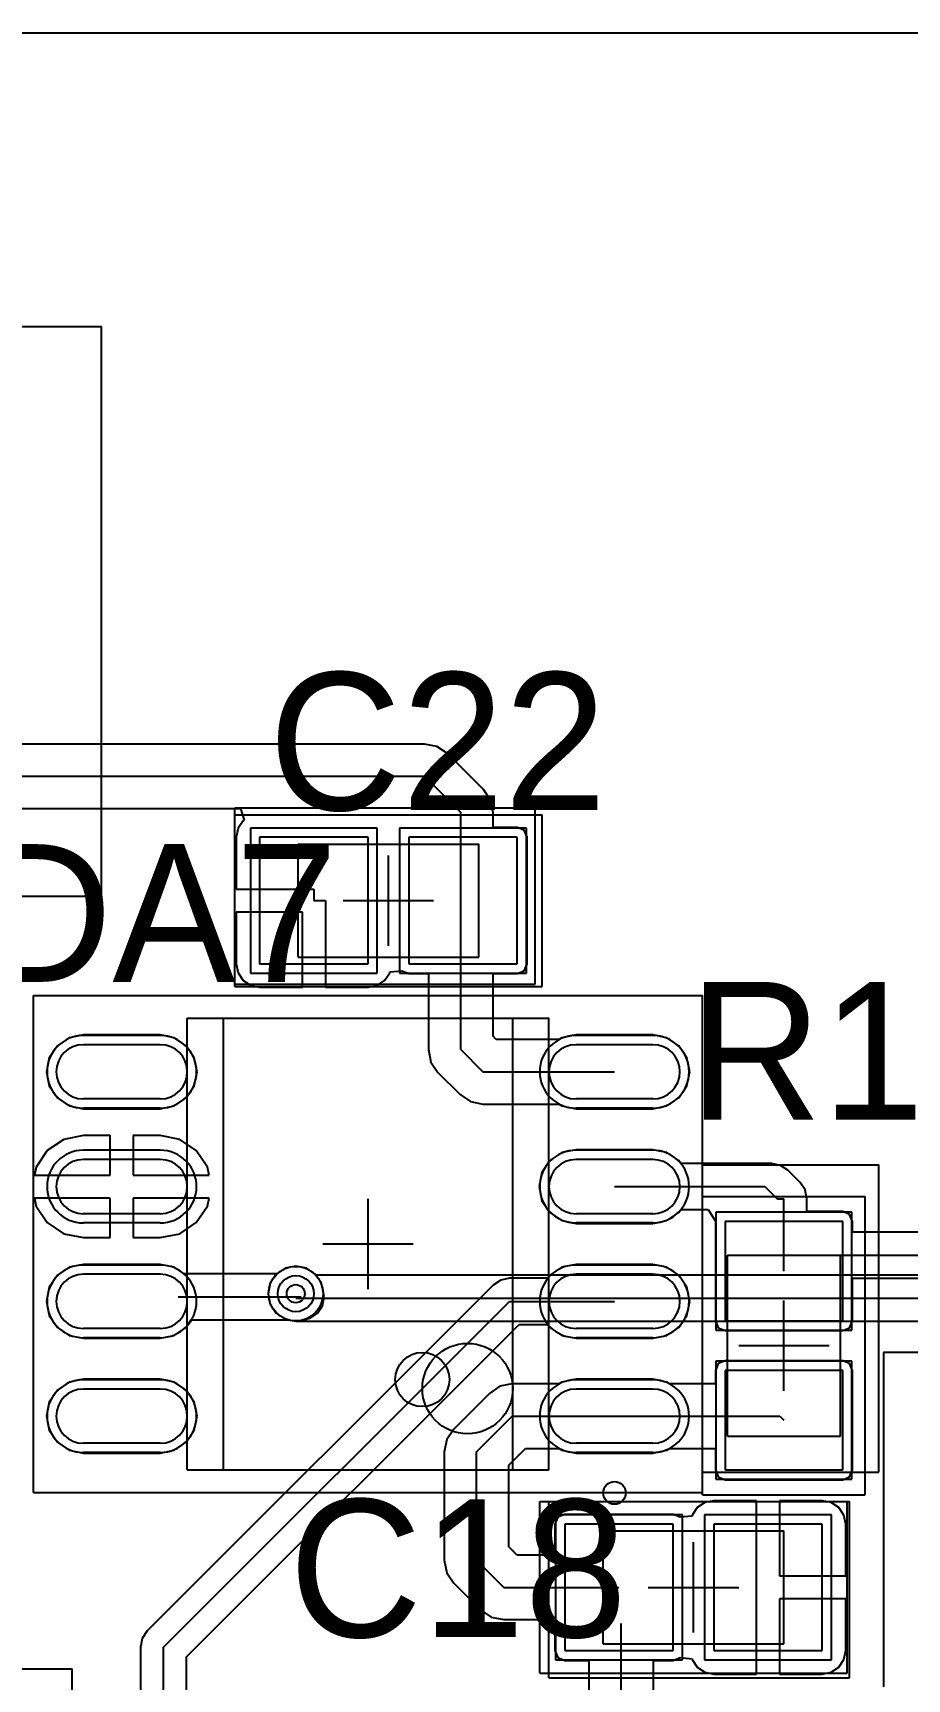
# Model space of a CAD drawing. Header units: millimetres. Extents: x 33 to 142, y 42 to 97.
# Drawn here: x 82.09 to 91.76, y 78.19 to 96.4 of the extents above; entities that cross this region are included whole.
import ezdxf

# ---------------------------------------------------------------- set-up
doc = ezdxf.new("R2010")
doc.units = ezdxf.units.MM
for name, color, linetype in [('BottomLayer', 5, 'Continuous'), ('BottomSolder', 6, 'Continuous'), ('Mechanical13', 56, 'Continuous'), ('Mechanical15', 56, 'Continuous'), ('MultiLayer', 9, 'Continuous'), ('TopLayer', 1, 'Continuous'), ('TopOverlay', 2, 'Continuous'), ('TopPaste', 8, 'Continuous'), ('TopSolder', 216, 'Continuous'), ('ViaHoleLayer', 16, 'Continuous')]:
    doc.layers.add(name, color=color, linetype=linetype)

msp = doc.modelspace()

# ---------------------------------------------------------------- linework, layer by layer
at = {"layer": 'BottomLayer'}
for p, q in [((39.275, 96.4), (94.9, 96.4)), ((84.883, 82.733), (84.784, 82.666)), ((85, 82.756), (84.883, 82.733)), ((85.117, 82.733), (85, 82.756)), ((85.216, 82.666), (85.117, 82.733)), ((84.717, 82.567), (84.694, 82.45)), ((84.784, 82.666), (84.717, 82.567)), ((85.224, 82.655), (85.216, 82.666)), ((94.9, 82.655), (85.224, 82.655)), ((84.694, 82.45), (84.717, 82.333)), ((84.717, 82.333), (84.784, 82.234)), ((85, 82.4), (110.9, 82.4)), ((84.784, 82.234), (84.883, 82.167)), ((84.883, 82.167), (85, 82.144)), ((85, 82.144), (85.005, 82.145)), ((85.005, 82.145), (94.9, 82.145)), ((92.608, 81.8), (91.5, 81.8)), ((91.5, 81.8), (91.5, 78.1)), ((92.608, 81.8), (91.5, 81.8)), ((91.5, 81.8), (91.5, 78.1))]:
    msp.add_line(p, q, dxfattribs=at)
msp.add_circle((85, 82.45), 0.2, dxfattribs=at)
at = {"layer": 'BottomSolder'}
msp.add_circle((85, 82.45), 0.302, dxfattribs=at)
at = {"layer": 'Mechanical13'}
for p, q in [((85.025, 87.425), (87.025, 87.425)), ((85.025, 86.175), (85.025, 87.425)), ((87.025, 86.175), (87.025, 87.425)), ((85.025, 86.175), (87.025, 86.175)), ((83.8, 80.5), (83.8, 85.5)), ((83.8, 85.5), (87.8, 85.5)), ((87.8, 80.5), (87.8, 85.5)), ((89.775, 80.875), (89.775, 82.875)), ((89.775, 82.875), (91.025, 82.875)), ((91.025, 80.875), (91.025, 82.875)), ((89.775, 80.875), (91.025, 80.875)), ((83.8, 80.5), (87.8, 80.5)), ((88.4, 79.825), (90.4, 79.825)), ((88.4, 78.575), (88.4, 79.825)), ((90.4, 78.575), (90.4, 79.825)), ((88.4, 78.575), (90.4, 78.575))]:
    msp.add_line(p, q, dxfattribs=at)
msp.add_circle((86.9, 81.4), 0.5, dxfattribs=at)
at = {"layer": 'Mechanical15'}
for p, q in [((73.75, 93.15), (82.85, 93.15)), ((82.85, 86.85), (82.85, 93.15)), ((84.325, 87.75), (87.725, 87.75)), ((84.325, 85.85), (84.325, 87.75)), ((87.725, 85.85), (87.725, 87.75)), ((86.025, 86.3), (86.025, 87.3)), ((73.75, 86.85), (82.85, 86.85)), ((85.525, 86.8), (86.525, 86.8)), ((84.325, 85.85), (87.725, 85.85)), ((82.1, 80.25), (82.1, 85.75)), ((82.1, 85.75), (89.5, 85.75)), ((89.5, 80.25), (89.5, 85.75)), ((85.8, 82.5), (85.8, 83.5)), ((89.5, 80.225), (89.5, 83.525)), ((89.5, 83.525), (91.3, 83.525)), ((91.3, 80.225), (91.3, 83.525)), ((85.3, 83), (86.3, 83)), ((90.4, 81.375), (90.4, 82.375)), ((89.9, 81.875), (90.9, 81.875)), ((82.1, 80.25), (89.5, 80.25)), ((87.7, 80.15), (91.1, 80.15)), ((87.7, 78.25), (87.7, 80.15)), ((89.5, 80.225), (91.3, 80.225)), ((91.1, 78.25), (91.1, 80.15)), ((89.4, 78.7), (89.4, 79.7)), ((88.9, 79.2), (89.9, 79.2)), ((75.125, 78.3), (82.525, 78.3)), ((82.525, 72.8), (82.525, 78.3)), ((87.7, 78.25), (91.1, 78.25))]:
    msp.add_line(p, q, dxfattribs=at)
at = {"layer": 'MultiLayer'}
msp.add_circle((85, 82.45), 0.2, dxfattribs=at)
at = {"layer": 'TopLayer'}
for p, q in [((39.275, 96.4), (94.9, 96.4)), ((86.425, 88.532), (79.676, 88.532)), ((86.562, 88.505), (86.425, 88.532)), ((86.677, 88.427), (86.562, 88.505)), ((87.077, 88.027), (86.677, 88.427)), ((79.525, 88.175), (86.425, 88.175)), ((86.425, 88.175), (86.825, 87.775)), ((87.155, 87.912), (87.077, 88.027)), ((79.682, 87.818), (84.39, 87.818)), ((84.39, 87.818), (84.429, 87.691)), ((87.182, 87.775), (87.155, 87.912)), ((84.417, 87.683), (84.361, 87.599)), ((84.429, 87.691), (84.417, 87.683)), ((86.825, 85.15), (86.825, 87.775)), ((87.182, 87.608), (87.182, 87.775)), ((84.361, 87.599), (84.341, 87.5)), ((84.341, 87.5), (84.341, 86.927)), ((85.8, 87.5), (84.6, 87.5)), ((84.6, 87.5), (84.6, 86.1)), ((85.8, 86.1), (85.8, 87.5)), ((87.45, 87.5), (86.25, 87.5)), ((86.25, 87.5), (86.25, 86.1)), ((87.45, 87.608), (87.182, 87.608)), ((87.527, 87.577), (87.45, 87.608)), ((87.45, 86.1), (87.45, 87.5)), ((87.558, 87.5), (87.527, 87.577)), ((87.558, 86.1), (87.558, 87.5)), ((84.341, 86.927), (85.2, 86.927)), ((85.2, 86.927), (85.2, 86.8)), ((85.2, 86.8), (85.327, 86.8)), ((85.327, 86.8), (85.327, 85.841)), ((85.073, 86.673), (84.341, 86.673)), ((84.341, 86.673), (84.341, 86.1)), ((85.073, 85.841), (85.073, 86.673)), ((84.341, 86.1), (84.361, 86.001)), ((84.361, 86.001), (84.417, 85.917)), ((84.6, 86.1), (85.8, 86.1)), ((85.983, 85.917), (86.039, 86.001)), ((86.039, 86.001), (86.041, 86.011)), ((86.041, 86.011), (86.173, 86.024)), ((86.173, 86.024), (86.173, 86.023)), ((86.173, 86.023), (86.25, 85.992)), ((86.25, 86.1), (87.45, 86.1)), ((86.25, 85.992), (86.468, 85.992)), ((86.468, 85.992), (86.468, 85.15)), ((87.182, 85.298), (87.182, 85.992)), ((87.182, 85.992), (87.45, 85.992)), ((87.45, 85.992), (87.527, 86.023)), ((87.527, 86.023), (87.558, 86.1)), ((84.417, 85.917), (84.501, 85.861)), ((84.501, 85.861), (84.6, 85.841)), ((84.6, 85.841), (85.073, 85.841)), ((85.327, 85.841), (85.8, 85.841)), ((85.8, 85.841), (85.899, 85.861)), ((85.899, 85.861), (85.983, 85.917)), ((82.494, 85.282), (82.362, 85.193)), ((82.65, 85.313), (82.494, 85.282)), ((83.5, 85.313), (82.65, 85.313)), ((83.656, 85.282), (83.5, 85.313)), ((83.788, 85.193), (83.656, 85.282)), ((87.218, 85.262), (87.182, 85.298)), ((87.914, 85.262), (87.218, 85.262)), ((87.944, 85.282), (87.914, 85.262)), ((88.1, 85.313), (87.944, 85.282)), ((88.95, 85.313), (88.1, 85.313)), ((89.106, 85.282), (88.95, 85.313)), ((89.238, 85.193), (89.106, 85.282)), ((82.362, 85.193), (82.273, 85.061)), ((83.5, 85.205), (82.65, 85.205)), ((83.877, 85.061), (83.788, 85.193)), ((86.468, 85.15), (86.495, 85.013)), ((86.825, 85.15), (87.07, 84.905)), ((88.95, 85.205), (88.1, 85.205)), ((89.327, 85.061), (89.238, 85.193)), ((82.273, 85.061), (82.242, 84.905)), ((82.242, 84.905), (82.273, 84.749)), ((83.908, 84.905), (83.877, 85.061)), ((83.877, 84.749), (83.908, 84.905)), ((86.495, 85.013), (86.573, 84.898)), ((86.573, 84.898), (86.818, 84.653)), ((87.07, 84.905), (88.525, 84.905)), ((89.358, 84.905), (89.327, 85.061)), ((89.327, 84.749), (89.358, 84.905)), ((82.273, 84.749), (82.362, 84.617)), ((83.788, 84.617), (83.877, 84.749)), ((89.238, 84.617), (89.327, 84.749)), ((82.362, 84.617), (82.494, 84.528)), ((82.494, 84.528), (82.65, 84.497)), ((83.5, 84.605), (82.65, 84.605)), ((83.5, 84.497), (83.656, 84.528)), ((83.656, 84.528), (83.788, 84.617)), ((86.818, 84.653), (86.933, 84.575)), ((86.933, 84.575), (87.07, 84.548)), ((87.07, 84.548), (87.914, 84.548)), ((87.914, 84.548), (87.944, 84.528)), ((87.944, 84.528), (88.1, 84.497)), ((88.95, 84.605), (88.1, 84.605)), ((88.95, 84.497), (89.106, 84.528)), ((89.106, 84.528), (89.238, 84.617)), ((82.65, 84.497), (83.5, 84.497)), ((88.1, 84.497), (88.95, 84.497)), ((82.434, 84.157), (82.251, 84.034)), ((82.65, 84.2), (82.434, 84.157)), ((82.948, 84.2), (82.65, 84.2)), ((82.948, 83.762), (82.948, 84.2)), ((83.5, 84.2), (83.202, 84.2)), ((83.202, 84.2), (83.202, 83.762)), ((83.716, 84.157), (83.5, 84.2)), ((83.899, 84.034), (83.716, 84.157)), ((82.251, 84.034), (82.128, 83.851)), ((84.022, 83.851), (83.899, 84.034)), ((87.944, 84.012), (87.812, 83.923)), ((88.1, 84.043), (87.944, 84.012)), ((88.95, 84.043), (88.1, 84.043)), ((89.106, 84.012), (88.95, 84.043)), ((89.238, 83.923), (89.106, 84.012)), ((82.128, 83.851), (82.11, 83.762)), ((83.5, 83.935), (82.65, 83.935)), ((84.04, 83.762), (84.022, 83.851)), ((87.723, 83.791), (87.692, 83.635)), ((87.812, 83.923), (87.723, 83.791)), ((88.95, 83.935), (88.1, 83.935)), ((89.261, 83.89), (89.238, 83.923)), ((90.265, 83.89), (89.261, 83.89)), ((90.363, 83.87), (90.265, 83.89)), ((90.445, 83.815), (90.363, 83.87)), ((90.58, 83.68), (90.445, 83.815)), ((82.11, 83.762), (82.948, 83.762)), ((83.202, 83.762), (84.04, 83.762)), ((87.692, 83.635), (87.723, 83.479)), ((88.525, 83.635), (90.19, 83.635)), ((90.19, 83.635), (90.325, 83.5)), ((90.635, 83.598), (90.58, 83.68)), ((82.948, 83.508), (82.11, 83.508)), ((82.11, 83.508), (82.128, 83.419)), ((82.948, 83.07), (82.948, 83.508)), ((84.04, 83.508), (83.202, 83.508)), ((83.202, 83.508), (83.202, 83.07)), ((84.022, 83.419), (84.04, 83.508)), ((87.723, 83.479), (87.812, 83.347)), ((90.325, 83.5), (90.4, 83.5)), ((90.4, 82.7), (90.4, 83.5)), ((90.655, 83.5), (90.635, 83.598)), ((90.655, 83.358), (90.655, 83.5)), ((82.128, 83.419), (82.251, 83.236)), ((83.5, 83.335), (82.65, 83.335)), ((83.899, 83.236), (84.022, 83.419)), ((87.812, 83.347), (87.944, 83.258)), ((87.944, 83.258), (88.1, 83.227)), ((88.95, 83.335), (88.1, 83.335)), ((88.95, 83.227), (89.106, 83.258)), ((89.106, 83.258), (89.238, 83.347)), ((89.238, 83.347), (89.261, 83.38)), ((89.261, 83.38), (89.561, 83.38)), ((89.561, 83.38), (89.643, 83.253)), ((89.643, 83.253), (89.642, 83.25)), ((89.642, 83.25), (89.642, 82.15)), ((91.05, 83.25), (89.75, 83.25)), ((89.75, 83.25), (89.75, 82.15)), ((91.05, 83.358), (90.655, 83.358)), ((91.127, 83.327), (91.05, 83.358)), ((91.05, 82.15), (91.05, 83.25)), ((91.158, 83.25), (91.127, 83.327)), ((91.158, 83.13), (91.158, 83.25)), ((82.251, 83.236), (82.434, 83.113)), ((82.434, 83.113), (82.65, 83.07)), ((82.65, 83.07), (82.948, 83.07)), ((83.202, 83.07), (83.5, 83.07)), ((83.5, 83.07), (83.716, 83.113)), ((83.716, 83.113), (83.899, 83.236)), ((88.1, 83.227), (88.95, 83.227)), ((91.925, 83.13), (91.158, 83.13)), ((82.494, 82.742), (82.362, 82.653)), ((82.65, 82.773), (82.494, 82.742)), ((83.5, 82.773), (82.65, 82.773)), ((83.656, 82.742), (83.5, 82.773)), ((83.764, 82.67), (83.656, 82.742)), ((84.883, 82.733), (84.789, 82.67)), ((85, 82.756), (84.883, 82.733)), ((85.117, 82.733), (85, 82.756)), ((85.216, 82.666), (85.117, 82.733)), ((87.944, 82.742), (87.812, 82.653)), ((88.1, 82.773), (87.944, 82.742)), ((88.95, 82.773), (88.1, 82.773)), ((89.106, 82.742), (88.95, 82.773)), ((89.238, 82.653), (89.106, 82.742)), ((91.025, 82.875), (91.925, 82.875)), ((82.273, 82.521), (82.242, 82.365)), ((82.362, 82.653), (82.273, 82.521)), ((83.5, 82.665), (82.65, 82.665)), ((87.185, 82.545), (83.357, 78.718)), ((84.789, 82.67), (83.764, 82.67)), ((85.283, 82.567), (85.216, 82.666)), ((85.293, 82.517), (85.283, 82.567)), ((85.295, 82.513), (85.293, 82.517)), ((85.315, 82.415), (85.295, 82.513)), ((87.267, 82.6), (87.185, 82.545)), ((87.365, 82.62), (87.267, 82.6)), ((87.789, 82.62), (87.365, 82.62)), ((87.812, 82.653), (87.789, 82.62)), ((88.95, 82.665), (88.1, 82.665)), ((89.327, 82.521), (89.238, 82.653)), ((89.358, 82.365), (89.327, 82.521)), ((91.158, 82.15), (91.158, 82.62)), ((91.158, 82.62), (91.925, 82.62)), ((82.242, 82.365), (82.273, 82.209)), ((83.538, 78.538), (87.365, 82.365)), ((83.7, 82.415), (85.06, 82.415)), ((85.295, 82.317), (85.315, 82.415)), ((87.365, 82.365), (88.525, 82.365)), ((89.327, 82.209), (89.358, 82.365)), ((82.273, 82.209), (82.362, 82.077)), ((83.788, 82.077), (83.844, 82.16)), ((83.844, 82.16), (84.92, 82.16)), ((84.92, 82.16), (85, 82.144)), ((85, 82.144), (85.117, 82.167)), ((85.117, 82.167), (85.126, 82.173)), ((85.126, 82.173), (85.158, 82.18)), ((85.158, 82.18), (85.24, 82.235)), ((85.24, 82.235), (85.295, 82.317)), ((89.238, 82.077), (89.327, 82.209)), ((89.642, 82.15), (89.673, 82.073)), ((89.75, 82.15), (91.05, 82.15)), ((91.127, 82.073), (91.158, 82.15)), ((82.362, 82.077), (82.494, 81.988)), ((82.494, 81.988), (82.65, 81.957)), ((83.5, 82.065), (82.65, 82.065)), ((83.5, 81.957), (83.656, 81.988)), ((83.656, 81.988), (83.788, 82.077)), ((83.792, 78.432), (87.471, 82.11)), ((87.471, 82.11), (87.789, 82.11)), ((87.789, 82.11), (87.812, 82.077)), ((87.812, 82.077), (87.944, 81.988)), ((87.944, 81.988), (88.1, 81.957)), ((88.95, 82.065), (88.1, 82.065)), ((88.95, 81.957), (89.106, 81.988)), ((89.106, 81.988), (89.238, 82.077)), ((89.673, 82.073), (89.75, 82.042)), ((89.75, 82.042), (91.05, 82.042)), ((91.05, 82.042), (91.127, 82.073)), ((82.65, 81.957), (83.5, 81.957)), ((88.1, 81.957), (88.95, 81.957)), ((92.608, 81.8), (91.5, 81.8)), ((91.5, 81.8), (91.5, 78.1)), ((94.9, 81.8), (91.5, 81.8)), ((91.5, 81.8), (91.5, 78.1)), ((89.673, 81.677), (89.642, 81.6)), ((89.75, 81.708), (89.673, 81.677)), ((91.05, 81.708), (89.75, 81.708)), ((91.127, 81.677), (91.05, 81.708)), ((91.158, 81.6), (91.127, 81.677)), ((82.494, 81.472), (82.362, 81.383)), ((82.65, 81.503), (82.494, 81.472)), ((83.5, 81.503), (82.65, 81.503)), ((83.656, 81.472), (83.5, 81.503)), ((83.788, 81.383), (83.656, 81.472)), ((87.258, 81.425), (87.143, 81.347)), ((87.395, 81.452), (87.258, 81.425)), ((87.914, 81.452), (87.395, 81.452)), ((87.944, 81.472), (87.914, 81.452)), ((88.1, 81.503), (87.944, 81.472)), ((88.95, 81.503), (88.1, 81.503)), ((89.106, 81.472), (88.95, 81.503)), ((89.136, 81.452), (89.106, 81.472)), ((89.642, 81.452), (89.136, 81.452)), ((89.642, 81.6), (89.642, 81.452)), ((91.05, 81.6), (89.75, 81.6)), ((89.75, 81.6), (89.75, 80.5)), ((91.05, 80.5), (91.05, 81.6)), ((91.158, 80.5), (91.158, 81.6)), ((82.273, 81.251), (82.242, 81.095)), ((82.362, 81.383), (82.273, 81.251)), ((83.5, 81.395), (82.65, 81.395)), ((83.877, 81.251), (83.788, 81.383)), ((83.908, 81.095), (83.877, 81.251)), ((87.143, 81.347), (86.748, 80.952)), ((88.95, 81.395), (88.1, 81.395)), ((82.242, 81.095), (82.273, 80.939)), ((83.877, 80.939), (83.908, 81.095)), ((87, 80.7), (87.395, 81.095)), ((87.395, 81.095), (88.525, 81.095)), ((88.525, 81.095), (90.355, 81.095)), ((90.355, 81.095), (90.4, 81.05)), ((82.273, 80.939), (82.362, 80.807)), ((83.788, 80.807), (83.877, 80.939)), ((86.748, 80.952), (86.67, 80.837)), ((82.362, 80.807), (82.494, 80.718)), ((82.494, 80.718), (82.65, 80.687)), ((83.5, 80.795), (82.65, 80.795)), ((83.5, 80.687), (83.656, 80.718)), ((83.656, 80.718), (83.788, 80.807)), ((86.67, 80.837), (86.643, 80.7)), ((86.643, 80.7), (86.643, 79.5)), ((87, 79.5), (87, 80.7)), ((87.357, 80.552), (87.543, 80.738)), ((87.543, 80.738), (87.914, 80.738)), ((87.914, 80.738), (87.944, 80.718)), ((87.944, 80.718), (88.1, 80.687)), ((88.95, 80.795), (88.1, 80.795)), ((88.95, 80.687), (89.106, 80.718)), ((89.106, 80.718), (89.136, 80.738)), ((89.136, 80.738), (89.642, 80.738)), ((89.642, 80.738), (89.642, 80.5)), ((82.65, 80.687), (83.5, 80.687)), ((87.357, 79.648), (87.357, 80.552)), ((88.1, 80.687), (88.95, 80.687)), ((89.642, 80.5), (89.673, 80.423)), ((89.673, 80.423), (89.75, 80.392)), ((89.75, 80.5), (91.05, 80.5)), ((89.75, 80.392), (91.05, 80.392)), ((91.05, 80.392), (91.127, 80.423)), ((91.127, 80.423), (91.158, 80.5)), ((89.625, 80.159), (89.526, 80.139)), ((90.098, 80.159), (89.625, 80.159)), ((90.098, 79.2), (90.098, 80.159)), ((90.825, 80.159), (90.352, 80.159)), ((90.352, 80.159), (90.352, 79.327)), ((90.924, 80.139), (90.825, 80.159)), ((87.898, 79.977), (87.867, 79.9)), ((87.975, 80.008), (87.898, 79.977)), ((89.175, 80.008), (87.975, 80.008)), ((89.252, 79.977), (89.175, 80.008)), ((89.384, 79.989), (89.252, 79.976)), ((89.252, 79.976), (89.252, 79.977)), ((89.386, 79.999), (89.384, 79.989)), ((89.442, 80.083), (89.386, 79.999)), ((89.526, 80.139), (89.442, 80.083)), ((91.008, 80.083), (90.924, 80.139)), ((91.064, 79.999), (91.008, 80.083)), ((91.084, 79.9), (91.064, 79.999)), ((87.867, 79.9), (87.867, 79.557)), ((89.175, 79.9), (87.975, 79.9)), ((87.975, 79.9), (87.975, 78.5)), ((89.175, 78.5), (89.175, 79.9)), ((90.825, 79.9), (89.625, 79.9)), ((89.625, 79.9), (89.625, 78.5)), ((90.825, 78.5), (90.825, 79.9)), ((91.084, 79.327), (91.084, 79.9)), ((87.448, 79.557), (87.357, 79.648)), ((86.643, 79.5), (86.67, 79.363)), ((87, 79.5), (87.3, 79.2)), ((87.867, 79.557), (87.448, 79.557)), ((86.67, 79.363), (86.748, 79.248)), ((86.748, 79.248), (87.048, 78.948)), ((90.352, 79.327), (91.084, 79.327)), ((87.3, 79.2), (88.575, 79.2)), ((90.098, 78.241), (90.098, 79.2)), ((91.084, 79.073), (90.352, 79.073)), ((90.352, 79.073), (90.352, 78.241)), ((91.084, 78.5), (91.084, 79.073)), ((87.048, 78.948), (87.163, 78.87)), ((87.163, 78.87), (87.3, 78.843)), ((83.357, 78.718), (83.302, 78.635)), ((87.3, 78.843), (87.867, 78.843)), ((87.867, 78.843), (87.867, 78.5)), ((88.6, 73.6), (88.6, 78.8)), ((83.302, 78.635), (83.283, 78.538)), ((83.283, 78.538), (83.283, 76.668)), ((83.538, 76.563), (83.538, 78.538)), ((83.792, 76.563), (83.792, 78.432)), ((87.867, 78.5), (87.898, 78.423)), ((87.898, 78.423), (87.975, 78.392)), ((87.975, 78.5), (89.175, 78.5)), ((87.975, 78.392), (88.243, 78.392)), ((88.243, 78.392), (88.243, 73.748)), ((88.957, 73.6), (88.957, 78.392)), ((88.957, 78.392), (89.175, 78.392)), ((89.175, 78.392), (89.252, 78.423)), ((89.252, 78.423), (89.252, 78.424)), ((89.252, 78.424), (89.384, 78.411)), ((89.384, 78.411), (89.386, 78.401)), ((89.386, 78.401), (89.442, 78.317)), ((89.625, 78.5), (90.825, 78.5)), ((91.008, 78.317), (91.064, 78.401)), ((91.064, 78.401), (91.084, 78.5)), ((89.442, 78.317), (89.526, 78.261)), ((89.526, 78.261), (89.625, 78.241)), ((89.625, 78.241), (90.098, 78.241)), ((90.352, 78.241), (90.825, 78.241)), ((90.825, 78.241), (90.924, 78.261)), ((90.924, 78.261), (91.008, 78.317))]:
    msp.add_line(p, q, dxfattribs=at)
msp.add_circle((85, 82.45), 0.2, dxfattribs=at)
for centre, start, end in [((82.65, 84.905), 90, 270), ((83.5, 84.905), 270, 90), ((88.1, 84.905), 90, 270), ((88.95, 84.905), 270, 90), ((82.65, 83.635), 90, 270), ((83.5, 83.635), 270, 90), ((88.1, 83.635), 90, 270), ((88.95, 83.635), 270, 90), ((82.65, 82.365), 90, 270), ((83.5, 82.365), 270, 90), ((88.1, 82.365), 90, 270), ((88.95, 82.365), 270, 90), ((82.65, 81.095), 90, 270), ((83.5, 81.095), 270, 90), ((88.1, 81.095), 90, 270), ((88.95, 81.095), 270, 90)]:
    msp.add_arc(centre, 0.3, start, end, dxfattribs=at)
at = {"layer": 'TopOverlay'}
for p, q in [((39.275, 96.4), (142.075, 96.4)), ((84.325, 85.875), (84.325, 87.825)), ((84.325, 87.825), (87.65, 87.825)), ((87.65, 85.875), (87.65, 87.825)), ((84.325, 85.875), (87.65, 85.875)), ((84.2, 80.5), (84.2, 85.5)), ((84.2, 85.5), (87.4, 85.5)), ((87.4, 80.5), (87.4, 85.5)), ((89.5, 83.875), (91.45, 83.875)), ((89.5, 80.475), (89.5, 83.875)), ((91.45, 80.475), (91.45, 83.875)), ((84.2, 80.5), (87.4, 80.5)), ((89.5, 80.475), (91.45, 80.475)), ((87.8, 80.15), (91.125, 80.15)), ((87.8, 78.2), (87.8, 80.15)), ((91.125, 78.2), (91.125, 80.15)), ((87.8, 78.2), (91.125, 78.2))]:
    msp.add_line(p, q, dxfattribs=at)
for centre, radius in [((86.4, 81.5), 0.3), ((88.525, 80.245), 0.125)]:
    msp.add_circle(centre, radius, dxfattribs=at)
at = {"layer": 'TopPaste'}
for p, q in [((85.8, 87.5), (84.6, 87.5)), ((84.6, 87.5), (84.6, 86.1)), ((85.8, 86.1), (85.8, 87.5)), ((87.45, 87.5), (86.25, 87.5)), ((86.25, 87.5), (86.25, 86.1)), ((87.45, 86.1), (87.45, 87.5)), ((84.6, 86.1), (85.8, 86.1)), ((86.25, 86.1), (87.45, 86.1)), ((83.5, 85.205), (82.65, 85.205)), ((88.95, 85.205), (88.1, 85.205)), ((83.5, 84.605), (82.65, 84.605)), ((88.95, 84.605), (88.1, 84.605)), ((83.5, 83.935), (82.65, 83.935)), ((88.95, 83.935), (88.1, 83.935)), ((83.5, 83.335), (82.65, 83.335)), ((88.95, 83.335), (88.1, 83.335)), ((91.05, 83.25), (89.75, 83.25)), ((89.75, 83.25), (89.75, 82.15)), ((91.05, 82.15), (91.05, 83.25)), ((83.5, 82.665), (82.65, 82.665)), ((88.95, 82.665), (88.1, 82.665)), ((89.75, 82.15), (91.05, 82.15)), ((83.5, 82.065), (82.65, 82.065)), ((88.95, 82.065), (88.1, 82.065)), ((91.05, 81.6), (89.75, 81.6)), ((89.75, 81.6), (89.75, 80.5)), ((91.05, 80.5), (91.05, 81.6)), ((83.5, 81.395), (82.65, 81.395)), ((88.95, 81.395), (88.1, 81.395)), ((83.5, 80.795), (82.65, 80.795)), ((88.95, 80.795), (88.1, 80.795)), ((89.75, 80.5), (91.05, 80.5)), ((89.175, 79.9), (87.975, 79.9)), ((87.975, 79.9), (87.975, 78.5)), ((89.175, 78.5), (89.175, 79.9)), ((90.825, 79.9), (89.625, 79.9)), ((89.625, 79.9), (89.625, 78.5)), ((90.825, 78.5), (90.825, 79.9)), ((87.975, 78.5), (89.175, 78.5)), ((89.625, 78.5), (90.825, 78.5))]:
    msp.add_line(p, q, dxfattribs=at)
for centre, start, end in [((82.65, 84.905), 90, 270), ((83.5, 84.905), 270, 90), ((88.1, 84.905), 90, 270), ((88.95, 84.905), 270, 90), ((82.65, 83.635), 90, 270), ((83.5, 83.635), 270, 90), ((88.1, 83.635), 90, 270), ((88.95, 83.635), 270, 90), ((82.65, 82.365), 90, 270), ((83.5, 82.365), 270, 90), ((88.1, 82.365), 90, 270), ((88.95, 82.365), 270, 90), ((82.65, 81.095), 90, 270), ((83.5, 81.095), 270, 90), ((88.1, 81.095), 90, 270), ((88.95, 81.095), 270, 90)]:
    msp.add_arc(centre, 0.3, start, end, dxfattribs=at)
at = {"layer": 'TopSolder'}
for p, q in [((85.902, 87.602), (84.498, 87.602)), ((84.498, 87.602), (84.498, 85.998)), ((85.902, 85.998), (85.902, 87.602)), ((87.552, 87.602), (86.148, 87.602)), ((86.148, 87.602), (86.148, 85.998)), ((87.552, 85.998), (87.552, 87.602)), ((84.498, 85.998), (85.902, 85.998)), ((86.148, 85.998), (87.552, 85.998)), ((83.5, 85.307), (82.65, 85.307)), ((88.95, 85.307), (88.1, 85.307)), ((83.5, 84.503), (82.65, 84.503)), ((88.95, 84.503), (88.1, 84.503)), ((83.5, 84.037), (82.65, 84.037)), ((88.95, 84.037), (88.1, 84.037)), ((91.152, 83.352), (89.648, 83.352)), ((89.648, 83.352), (89.648, 82.048)), ((91.152, 82.048), (91.152, 83.352)), ((83.5, 83.233), (82.65, 83.233)), ((88.95, 83.233), (88.1, 83.233)), ((83.5, 82.767), (82.65, 82.767)), ((88.95, 82.767), (88.1, 82.767)), ((89.648, 82.048), (91.152, 82.048)), ((83.5, 81.963), (82.65, 81.963)), ((88.95, 81.963), (88.1, 81.963)), ((91.152, 81.702), (89.648, 81.702)), ((89.648, 81.702), (89.648, 80.398)), ((91.152, 80.398), (91.152, 81.702)), ((83.5, 81.497), (82.65, 81.497)), ((88.95, 81.497), (88.1, 81.497)), ((83.5, 80.693), (82.65, 80.693)), ((88.95, 80.693), (88.1, 80.693)), ((89.648, 80.398), (91.152, 80.398)), ((89.277, 80.002), (87.873, 80.002)), ((87.873, 80.002), (87.873, 78.398)), ((89.277, 78.398), (89.277, 80.002)), ((90.927, 80.002), (89.523, 80.002)), ((89.523, 80.002), (89.523, 78.398)), ((90.927, 78.398), (90.927, 80.002)), ((87.873, 78.398), (89.277, 78.398)), ((89.523, 78.398), (90.927, 78.398))]:
    msp.add_line(p, q, dxfattribs=at)
msp.add_circle((85, 82.45), 0.302, dxfattribs=at)
for centre, start, end in [((82.65, 84.905), 90, 270), ((83.5, 84.905), 270, 90), ((88.1, 84.905), 90, 270), ((88.95, 84.905), 270, 90), ((82.65, 83.635), 90, 270), ((83.5, 83.635), 270, 90), ((88.1, 83.635), 90, 270), ((88.95, 83.635), 270, 90), ((82.65, 82.365), 90, 270), ((83.5, 82.365), 270, 90), ((88.1, 82.365), 90, 270), ((88.95, 82.365), 270, 90), ((82.65, 81.095), 90, 270), ((83.5, 81.095), 270, 90), ((88.1, 81.095), 90, 270), ((88.95, 81.095), 270, 90)]:
    msp.add_arc(centre, 0.402, start, end, dxfattribs=at)
at = {"layer": 'ViaHoleLayer'}
msp.add_circle((85, 82.45), 0.1, dxfattribs=at)

# ---------------------------------------------------------------- texts
at = {"layer": 'TopOverlay'}
for s, p in [('C22', (84.7, 87.8)), ('DA7', (81.5, 85.9)), ('R16', (89.35, 84.375)), ('C18', (84.925, 78.65))]:
    msp.add_text(s, height=1.524, dxfattribs=at).set_placement(p)

doc.saveas('drawing.dxf')
